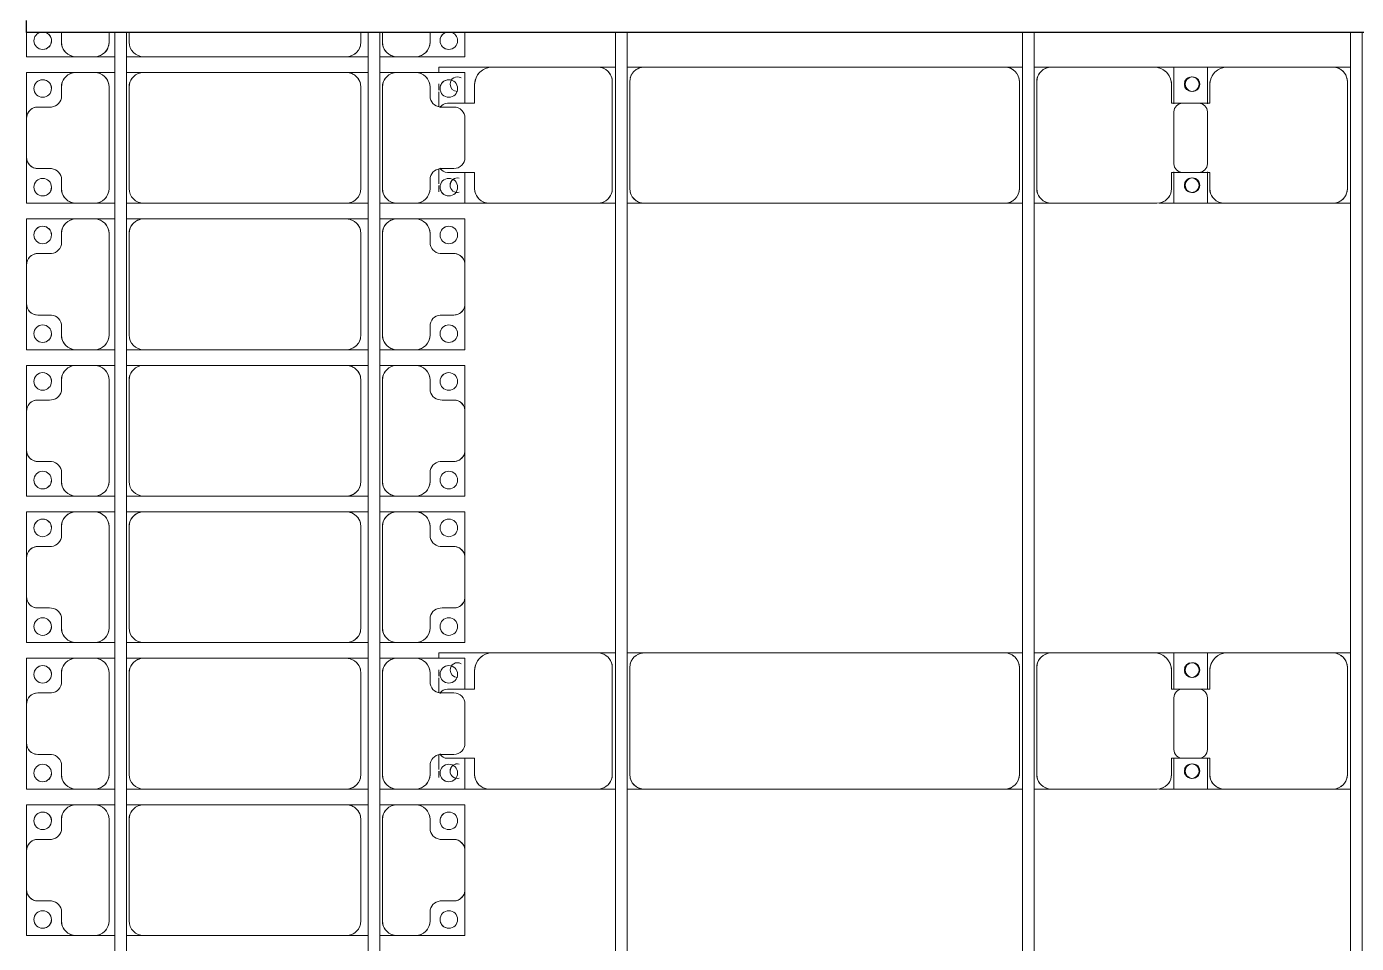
# Model space of a CAD drawing. Header units: millimetres. Extents: x -533732 to -130507, y -117886 to -23954.
# Drawn here: x -526231 to -521690, y -62895 to -59765 of the extents above; entities that cross this region are included whole.
import ezdxf

# ---------------------------------------------------------------- set-up
doc = ezdxf.new("R2010")
doc.units = ezdxf.units.MM
doc.layers.add('A-GENM', color=13, linetype='Continuous', lineweight=9)
doc.layers.add('S-BEAM', color=12, linetype='Continuous', lineweight=9)

# ---------------------------------------------------------------- blocks, each defined once
blk = doc.blocks.new('Dầm C52 - Hộp 40x60-19816-BỐ TRÍ KHUNG KẾT CẤU BÈ PIN 06')
at = {"layer": 'S-BEAM', "color": 3, "lineweight": 25}
for p, q in [((-145891.1, -20), (-145891.1, 20)), ((145891.1, -20), (-145891.1, -20))]:
    blk.add_line(p, q, dxfattribs=at)
blk = doc.blocks.new('Dai phao do pin - DẢI PHAO ĐỠ PIN-V120-BỐ TRÍ KHUNG KẾT CẤU BÈ PIN 06')
at = {"layer": 'A-GENM', "color": 7}
for p, q in [((65968.9, 223.4), (66029.7, 223.4)), ((65968.9, 223.4), (66029.7, 223.4)), ((66399.7, 223.4), (66029.7, 223.4)), ((66399.7, 223.4), (66572.2, 223.4)), ((66572.2, 223.4), (66399.7, 223.4)), ((66457.8, 223.4), (66622.8, 223.4)), ((66457.8, 116.2), (66457.8, 223.4)), ((66622.8, 223.4), (66457.8, 223.4)), ((66572.2, 223.4), (66572.2, 116.2)), ((66990.3, 223.4), (66630.3, 223.4)), ((66990.3, 223.4), (67048.9, 223.4)), ((66990.3, 223.4), (67048.9, 223.4)), ((67088.9, 223.4), (67149.7, 223.4)), ((67088.9, 223.4), (67149.7, 223.4)), ((68380.3, 223.4), (67149.7, 223.4)), ((68380.3, 223.4), (68438.9, 223.4)), ((68380.3, 223.4), (68438.9, 223.4)), ((68478.9, 223.4), (68539.7, 223.4)), ((68478.9, 223.4), (68539.7, 223.4)), ((68909.7, 223.4), (68539.7, 223.4)), ((68909.7, 223.4), (69082.2, 223.4)), ((69082.2, 223.4), (68909.7, 223.4)), ((69082.2, 184), (69082.2, 162.5)), ((69082.2, 162.5), (69082.2, 184)), ((65979.7, 173.4), (65979.7, -191.6)), ((66449.7, 118.2), (66449.7, 173.4)), ((66580.3, 173.4), (66580.3, 118.2)), ((67040.3, -191.6), (67040.3, 173.4)), ((67099.7, 173.4), (67099.7, -191.6)), ((68430.3, -191.6), (68430.3, 173.4)), ((68489.7, 173.4), (68489.7, -191.6)), ((68959.7, 118.2), (68959.7, 173.4)), ((69082.2, 156.9), (69082.2, 106.1)), ((69082.2, 106.1), (69082.2, 156.9)), ((66542.2, 118.2), (66449.7, 118.2)), ((66580.3, 118.2), (66487.8, 118.2)), ((69052.2, 118.2), (68959.7, 118.2)), ((66457.8, 88.2), (66457.8, -88.2)), ((66572.2, -88.2), (66572.2, 88.2)), ((66449.7, -181.6), (66449.7, -118.2)), ((66449.7, -118.2), (66542.2, -118.2)), ((66457.8, -241.6), (66457.8, -116.2)), ((66487.8, -118.2), (66580.3, -118.2)), ((66572.2, -116.2), (66572.2, -241.6)), ((66580.3, -118.2), (66580.3, -181.6)), ((68959.7, -181.6), (68959.7, -118.2)), ((68959.7, -118.2), (69052.2, -118.2)), ((69082.2, -106.1), (69082.2, -156.9)), ((69082.2, -156.9), (69082.2, -106.1)), ((69082.2, -162.5), (69082.2, -184)), ((69082.2, -184), (69082.2, -162.5)), ((69082.2, -222.3), (69082.2, -241.6)), ((69082.2, -241.6), (69082.2, -222.3)), ((66029.7, -241.6), (65968.9, -241.6)), ((66029.7, -241.6), (65968.9, -241.6)), ((66029.7, -241.6), (66389.7, -241.6)), ((66572.2, -241.6), (66389.7, -241.6)), ((66389.7, -241.6), (66572.2, -241.6)), ((66640.3, -241.6), (66457.8, -241.6)), ((66457.8, -241.6), (66640.3, -241.6)), ((66640.3, -241.6), (66990.3, -241.6)), ((67048.9, -241.6), (66990.3, -241.6)), ((67048.9, -241.6), (66990.3, -241.6)), ((67149.7, -241.6), (67088.9, -241.6)), ((67149.7, -241.6), (67088.9, -241.6)), ((67149.7, -241.6), (68380.3, -241.6)), ((68438.9, -241.6), (68380.3, -241.6)), ((68438.9, -241.6), (68380.3, -241.6)), ((68539.7, -241.6), (68478.9, -241.6)), ((68539.7, -241.6), (68478.9, -241.6)), ((68539.7, -241.6), (68899.7, -241.6)), ((69082.2, -241.6), (68899.7, -241.6)), ((68899.7, -241.6), (69082.2, -241.6))]:
    blk.add_line(p, q, dxfattribs=at)
for centre, radius, start, end in [((66029.7, 173.4), 50, 90, 180), ((66029.7, 173.4), 50, 107.1384, 180), ((66399.7, 173.4), 50, 0, 90), ((66399.7, 173.4), 50, 0, 75), ((66508.6, 161.8), 25, 0, 180), ((66508.6, 161.8), 25, 0, 165), ((66511.4, 161.8), 25, 360, 180), ((66511.4, 161.8), 25, 90, 180), ((66511.4, 161.8), 25, 15, 75), ((66630.3, 173.4), 50, 90, 180), ((66630.3, 173.4), 50, 105, 180), ((66990.3, 173.4), 50, 0, 90), ((66990.3, 173.4), 50, 0, 75), ((67149.7, 173.4), 50, 90, 180), ((67149.7, 173.4), 50, 150, 180), ((67149.7, 173.4), 50, 90, 120), ((68380.3, 173.4), 50, 0, 90), ((68380.3, 173.4), 50, 15, 90), ((68539.7, 173.4), 50, 90, 180), ((68539.7, 173.4), 50, 105, 180), ((68909.7, 173.4), 50, 0, 90), ((68909.7, 173.4), 50, 0, 75), ((69018.6, 161.8), 25, 360, 105), ((69018.6, 161.8), 25, 0, 105), ((66508.6, 161.8), 25, 180, 360), ((66508.6, 161.8), 25, 195, 255), ((66511.4, 161.8), 25, 180, 360), ((66511.4, 161.8), 25, 180, 255), ((66508.6, 161.8), 25, 285, 360), ((66511.4, 161.8), 25, 285, 345), ((69018.6, 161.8), 25, 255, 360), ((69018.6, 161.8), 25, 270, 360), ((66487.8, 88.2), 30, 90, 180), ((66542.2, 88.2), 30, 0, 90), ((69052.2, 88.2), 30, 30, 90), ((69052.2, 88.2), 30, 30, 60), ((66487.8, -88.2), 30, 180, 270), ((66542.2, -88.2), 30, 270, 0), ((69052.2, -88.2), 30, 270, 330), ((69052.2, -88.2), 30, 300, 330), ((69052.2, -88.2), 30, 300, 315), ((69052.2, -88.2), 30, 300, 315), ((66389.7, -181.6), 60, 270, 360), ((66389.7, -181.6), 60, 300, 0), ((66508.6, -183.2), 25, 0, 180), ((66511.4, -183.2), 25, 0, 180), ((66511.4, -183.2), 25, 60, 180), ((66508.6, -183.2), 25, 0, 150), ((66511.4, -183.2), 25, 15, 30), ((66640.3, -181.6), 60, 180, 270), ((66640.3, -181.6), 60, 180, 240), ((68899.7, -181.6), 60, 270, 360), ((68899.7, -181.6), 60, 300, 0), ((69018.6, -183.2), 25, 0, 90), ((69018.6, -183.2), 25, 0, 90), ((66029.7, -191.6), 50, 180, 270), ((66029.7, -191.6), 50, 180, 252.8641), ((66508.6, -183.2), 25, 180, 0), ((66508.6, -183.2), 25, 195, 0), ((66511.4, -183.2), 25, 180, 0), ((66511.4, -183.2), 25, 180, 270), ((66511.4, -183.2), 25, 285, 345), ((66990.3, -191.6), 50, 270, 360), ((66990.3, -191.6), 50, 285, 360), ((67149.7, -191.6), 50, 180, 270), ((67149.7, -191.6), 50, 180, 210), ((67149.7, -191.6), 50, 225, 255), ((68380.3, -191.6), 50, 270, 360), ((68380.3, -191.6), 50, 330, 345), ((68539.7, -191.6), 50, 180, 270), ((68539.7, -191.6), 50, 180, 255), ((69018.6, -183.2), 25, 240, 360), ((69018.6, -183.2), 25, 240, 360), ((68380.3, -191.6), 50, 270, 300)]:
    blk.add_arc(centre, radius, start, end, dxfattribs=at)
blk = doc.blocks.new('Dai phao do pin - DẢI PHAO ĐỠ PIN-V121-BỐ TRÍ KHUNG KẾT CẤU BÈ PIN 06')
at = {"layer": 'A-GENM', "color": 7}
for p, q in [((65968.9, 223.4), (66029.7, 223.4)), ((65968.9, 223.4), (66029.7, 223.4)), ((66399.7, 223.4), (66029.7, 223.4)), ((66399.7, 223.4), (66572.2, 223.4)), ((66572.2, 223.4), (66399.7, 223.4)), ((66457.8, 223.4), (66622.8, 223.4)), ((66457.8, 116.2), (66457.8, 223.4)), ((66622.8, 223.4), (66457.8, 223.4)), ((66572.2, 223.4), (66572.2, 116.2)), ((66990.3, 223.4), (66630.3, 223.4)), ((66990.3, 223.4), (67048.9, 223.4)), ((66990.3, 223.4), (67048.9, 223.4)), ((67088.9, 223.4), (67149.7, 223.4)), ((67088.9, 223.4), (67149.7, 223.4)), ((68380.3, 223.4), (67149.7, 223.4)), ((68380.3, 223.4), (68438.9, 223.4)), ((68380.3, 223.4), (68438.9, 223.4)), ((68478.9, 223.4), (68539.7, 223.4)), ((68478.9, 223.4), (68539.7, 223.4)), ((68909.7, 223.4), (68539.7, 223.4)), ((68909.7, 223.4), (69082.2, 223.4)), ((69082.2, 223.4), (68909.7, 223.4)), ((69082.2, 184), (69082.2, 162.5)), ((69082.2, 162.5), (69082.2, 184)), ((65979.7, 173.4), (65979.7, -191.6)), ((66449.7, 118.2), (66449.7, 173.4)), ((66580.3, 173.4), (66580.3, 118.2)), ((67040.3, -191.6), (67040.3, 173.4)), ((67099.7, 173.4), (67099.7, -191.6)), ((68430.3, -191.6), (68430.3, 173.4)), ((68489.7, 173.4), (68489.7, -191.6)), ((68959.7, 118.2), (68959.7, 173.4)), ((69082.2, 156.9), (69082.2, 106.1)), ((69082.2, 106.1), (69082.2, 156.9)), ((66542.2, 118.2), (66449.7, 118.2)), ((66580.3, 118.2), (66487.8, 118.2)), ((69052.2, 118.2), (68959.7, 118.2)), ((66457.8, 88.2), (66457.8, -88.2)), ((66572.2, -88.2), (66572.2, 88.2)), ((66449.7, -181.6), (66449.7, -118.2)), ((66449.7, -118.2), (66542.2, -118.2)), ((66457.8, -241.6), (66457.8, -116.2)), ((66487.8, -118.2), (66580.3, -118.2)), ((66572.2, -116.2), (66572.2, -241.6)), ((66580.3, -118.2), (66580.3, -181.6)), ((68959.7, -181.6), (68959.7, -118.2)), ((68959.7, -118.2), (69052.2, -118.2)), ((69082.2, -106.1), (69082.2, -156.9)), ((69082.2, -156.9), (69082.2, -106.1)), ((69082.2, -162.5), (69082.2, -184)), ((69082.2, -184), (69082.2, -162.5)), ((69082.2, -222.3), (69082.2, -241.6)), ((69082.2, -241.6), (69082.2, -222.3)), ((66029.7, -241.6), (65968.9, -241.6)), ((66029.7, -241.6), (65968.9, -241.6)), ((66029.7, -241.6), (66389.7, -241.6)), ((66572.2, -241.6), (66389.7, -241.6)), ((66389.7, -241.6), (66572.2, -241.6)), ((66640.3, -241.6), (66457.8, -241.6)), ((66457.8, -241.6), (66640.3, -241.6)), ((66640.3, -241.6), (66990.3, -241.6)), ((67048.9, -241.6), (66990.3, -241.6)), ((67048.9, -241.6), (66990.3, -241.6)), ((67149.7, -241.6), (67088.9, -241.6)), ((67149.7, -241.6), (67088.9, -241.6)), ((67149.7, -241.6), (68380.3, -241.6)), ((68438.9, -241.6), (68380.3, -241.6)), ((68438.9, -241.6), (68380.3, -241.6)), ((68539.7, -241.6), (68478.9, -241.6)), ((68539.7, -241.6), (68478.9, -241.6)), ((68539.7, -241.6), (68899.7, -241.6)), ((69082.2, -241.6), (68899.7, -241.6)), ((68899.7, -241.6), (69082.2, -241.6))]:
    blk.add_line(p, q, dxfattribs=at)
for centre, radius, start, end in [((66029.7, 173.4), 50, 90, 180), ((66029.7, 173.4), 50, 107.1488, 180), ((66399.7, 173.4), 50, 0, 90), ((66399.7, 173.4), 50, 0, 75), ((66508.6, 161.8), 25, 0, 180), ((66508.6, 161.8), 25, 0, 165), ((66511.4, 161.8), 25, 360, 180), ((66511.4, 161.8), 25, 90, 180), ((66511.4, 161.8), 25, 15, 75), ((66630.3, 173.4), 50, 90, 180), ((66630.3, 173.4), 50, 105, 180), ((66990.3, 173.4), 50, 0, 90), ((66990.3, 173.4), 50, 0, 75), ((67149.7, 173.4), 50, 90, 180), ((67149.7, 173.4), 50, 150, 180), ((67149.7, 173.4), 50, 90, 120), ((68380.3, 173.4), 50, 0, 90), ((68380.3, 173.4), 50, 15, 90), ((68539.7, 173.4), 50, 90, 180), ((68539.7, 173.4), 50, 105, 180), ((68909.7, 173.4), 50, 0, 90), ((68909.7, 173.4), 50, 0, 75), ((69018.6, 161.8), 25, 360, 105), ((69018.6, 161.8), 25, 0, 105), ((66508.6, 161.8), 25, 180, 360), ((66508.6, 161.8), 25, 195, 255), ((66511.4, 161.8), 25, 180, 360), ((66511.4, 161.8), 25, 180, 255), ((66508.6, 161.8), 25, 285, 360), ((66511.4, 161.8), 25, 285, 345), ((69018.6, 161.8), 25, 255, 360), ((69018.6, 161.8), 25, 270, 360), ((66487.8, 88.2), 30, 90, 180), ((66542.2, 88.2), 30, 0, 90), ((69052.2, 88.2), 30, 30, 90), ((69052.2, 88.2), 30, 30, 60), ((66487.8, -88.2), 30, 180, 270), ((66542.2, -88.2), 30, 270, 0), ((69052.2, -88.2), 30, 270, 330), ((69052.2, -88.2), 30, 300, 330), ((69052.2, -88.2), 30, 300, 315), ((69052.2, -88.2), 30, 300, 315), ((66389.7, -181.6), 60, 270, 360), ((66389.7, -181.6), 60, 300, 0), ((66508.6, -183.2), 25, 0, 180), ((66511.4, -183.2), 25, 0, 180), ((66511.4, -183.2), 25, 60, 180), ((66508.6, -183.2), 25, 0, 150), ((66511.4, -183.2), 25, 15, 30), ((66640.3, -181.6), 60, 180, 270), ((66640.3, -181.6), 60, 180, 240), ((68899.7, -181.6), 60, 270, 360), ((68899.7, -181.6), 60, 300, 0), ((69018.6, -183.2), 25, 0, 90), ((69018.6, -183.2), 25, 0, 90), ((66029.7, -191.6), 50, 180, 270), ((66029.7, -191.6), 50, 180, 252.8536), ((66508.6, -183.2), 25, 180, 0), ((66508.6, -183.2), 25, 195, 0), ((66511.4, -183.2), 25, 180, 0), ((66511.4, -183.2), 25, 180, 270), ((66511.4, -183.2), 25, 285, 345), ((66990.3, -191.6), 50, 270, 360), ((66990.3, -191.6), 50, 285, 360), ((67149.7, -191.6), 50, 180, 270), ((67149.7, -191.6), 50, 180, 210), ((67149.7, -191.6), 50, 225, 255), ((68380.3, -191.6), 50, 270, 360), ((68380.3, -191.6), 50, 330, 345), ((68539.7, -191.6), 50, 180, 270), ((68539.7, -191.6), 50, 180, 255), ((69018.6, -183.2), 25, 240, 360), ((69018.6, -183.2), 25, 240, 360), ((68380.3, -191.6), 50, 270, 300)]:
    blk.add_arc(centre, radius, start, end, dxfattribs=at)
blk = doc.blocks.new('Dầm C52 - Dầm C52-19796-BỐ TRÍ KHUNG KẾT CẤU BÈ PIN 06')
at = {"layer": 'S-BEAM', "color": 1}
for p, q in [((5386.7, 20), (11346.7, 20)), ((11346.7, -20), (5386.7, -20))]:
    blk.add_line(p, q, dxfattribs=at)
blk = doc.blocks.new('Dai phaodi lai - DẢI PHAO ĐI LẠI-19048-BỐ TRÍ KHUNG KẾT CẤU BÈ PIN 06')
at = {"layer": 'A-GENM', "color": 7}
for p, q in [((27640, 748.4), (27723.2, 748.4)), ((27723.2, 748.4), (27640, 748.4)), ((27723.2, 748.4), (27723.2, 579.3)), ((27723.2, 579.3), (27723.2, 748.4)), ((27776.8, 748.4), (27881.8, 748.4)), ((27776.8, 579.3), (27776.8, 748.4)), ((27776.8, 748.4), (27776.8, 579.3)), ((27881.8, 748.4), (27776.8, 748.4)), ((28066.9, 748.4), (27933.1, 748.4)), ((28118.2, 748.4), (28223.2, 748.4)), ((28223.2, 748.4), (28118.2, 748.4)), ((28223.2, 748.4), (28223.2, 579.3)), ((28223.2, 579.3), (28223.2, 748.4)), ((28276.8, 748.4), (28433.1, 748.4)), ((28276.8, 579.3), (28276.8, 748.4)), ((28276.8, 748.4), (28276.8, 579.3)), ((28433.1, 748.4), (28276.8, 748.4)), ((28566.9, 748.4), (28433.1, 748.4)), ((28566.9, 748.4), (28723.2, 748.4)), ((28723.2, 748.4), (28566.9, 748.4)), ((28723.2, 748.4), (28723.2, 579.3)), ((28723.2, 579.3), (28723.2, 748.4)), ((28776.8, 748.4), (28933.1, 748.4)), ((28776.8, 579.3), (28776.8, 748.4)), ((28776.8, 748.4), (28776.8, 579.3)), ((28933.1, 748.4), (28776.8, 748.4)), ((29066.9, 748.4), (28933.1, 748.4)), ((29066.9, 748.4), (29223.2, 748.4)), ((29223.2, 748.4), (29066.9, 748.4)), ((29223.2, 748.4), (29223.2, 579.3)), ((29223.2, 579.3), (29223.2, 748.4)), ((29276.8, 748.4), (29433.1, 748.4)), ((29276.8, 579.3), (29276.8, 748.4)), ((29276.8, 748.4), (29276.8, 579.3)), ((29433.1, 748.4), (29276.8, 748.4)), ((29566.9, 748.4), (29433.1, 748.4)), ((29566.9, 748.4), (29723.2, 748.4)), ((29723.2, 748.4), (29566.9, 748.4)), ((29723.2, 748.4), (29723.2, 579.3)), ((29723.2, 579.3), (29723.2, 748.4)), ((29776.8, 748.4), (29881.8, 748.4)), ((29776.8, 579.3), (29776.8, 748.4)), ((29776.8, 748.4), (29776.8, 579.3)), ((29881.8, 748.4), (29776.8, 748.4)), ((30066.9, 748.4), (29933.1, 748.4)), ((30118.2, 748.4), (30223.2, 748.4)), ((30223.2, 748.4), (30118.2, 748.4)), ((30223.2, 748.4), (30223.2, 579.3)), ((30223.2, 579.3), (30223.2, 748.4)), ((30276.8, 748.4), (30433.1, 748.4)), ((30276.8, 579.3), (30276.8, 748.4)), ((30276.8, 748.4), (30276.8, 579.3)), ((30433.1, 748.4), (30276.8, 748.4)), ((30566.9, 748.4), (30433.1, 748.4)), ((30566.9, 748.4), (30723.2, 748.4)), ((30723.2, 748.4), (30566.9, 748.4)), ((30723.2, 748.4), (30723.2, 579.3)), ((30723.2, 579.3), (30723.2, 748.4)), ((27895.1, 710.4), (27895.1, 670.7)), ((28104.9, 670.7), (28104.9, 710.4)), ((28395.1, 710.4), (28395.1, 670.7)), ((28604.9, 670.7), (28604.9, 710.4)), ((28895.1, 710.4), (28895.1, 670.7)), ((29104.9, 670.7), (29104.9, 710.4)), ((29395.1, 710.4), (29395.1, 670.7)), ((29604.9, 670.7), (29604.9, 710.4)), ((29895.1, 710.4), (29895.1, 670.7)), ((30104.9, 670.7), (30104.9, 710.4)), ((30395.1, 710.4), (30395.1, 670.7)), ((30604.9, 670.7), (30604.9, 710.4)), ((27673.2, 629.3), (27640, 629.3)), ((27864.3, 629.3), (27826.8, 629.3)), ((28173.2, 629.3), (28135.7, 629.3)), ((28364.3, 629.3), (28326.8, 629.3)), ((28673.2, 629.3), (28635.7, 629.3)), ((28864.3, 629.3), (28826.8, 629.3)), ((29173.2, 629.3), (29135.7, 629.3)), ((29364.3, 629.3), (29326.8, 629.3)), ((29673.2, 629.3), (29635.7, 629.3)), ((29864.3, 629.3), (29826.8, 629.3)), ((30173.2, 629.3), (30135.7, 629.3)), ((30364.3, 629.3), (30326.8, 629.3)), ((30673.2, 629.3), (30635.7, 629.3)), ((27723.2, 516.7), (27723.2, 579.3)), ((27776.8, 579.3), (27776.8, 516.7)), ((28223.2, 516.7), (28223.2, 579.3)), ((28276.8, 579.3), (28276.8, 516.7)), ((28723.2, 516.7), (28723.2, 579.3)), ((28776.8, 579.3), (28776.8, 516.7)), ((29223.2, 516.7), (29223.2, 579.3)), ((29276.8, 579.3), (29276.8, 516.7)), ((29723.2, 516.7), (29723.2, 579.3)), ((29776.8, 579.3), (29776.8, 516.7)), ((30223.2, 516.7), (30223.2, 579.3)), ((30276.8, 579.3), (30276.8, 516.7)), ((30723.2, 516.7), (30723.2, 579.3)), ((27723.2, 516.7), (27723.2, 458.1)), ((27723.2, 516.7), (27723.2, 458.1)), ((27776.8, 458.1), (27776.8, 516.7)), ((27776.8, 458.1), (27776.8, 516.7)), ((28223.2, 516.7), (28223.2, 458.1)), ((28223.2, 516.7), (28223.2, 458.1)), ((28276.8, 458.1), (28276.8, 516.7)), ((28276.8, 458.1), (28276.8, 516.7)), ((28723.2, 516.7), (28723.2, 458.1)), ((28723.2, 516.7), (28723.2, 458.1)), ((28776.8, 458.1), (28776.8, 516.7)), ((28776.8, 458.1), (28776.8, 516.7)), ((29223.2, 516.7), (29223.2, 458.1)), ((29223.2, 516.7), (29223.2, 458.1)), ((29276.8, 458.1), (29276.8, 516.7)), ((29276.8, 458.1), (29276.8, 516.7)), ((29723.2, 516.7), (29723.2, 458.1)), ((29723.2, 516.7), (29723.2, 458.1)), ((29776.8, 458.1), (29776.8, 516.7)), ((29776.8, 458.1), (29776.8, 516.7)), ((30223.2, 516.7), (30223.2, 458.1)), ((30223.2, 516.7), (30223.2, 458.1)), ((30276.8, 458.1), (30276.8, 516.7)), ((30276.8, 458.1), (30276.8, 516.7)), ((30723.2, 516.7), (30723.2, 458.1)), ((30723.2, 516.7), (30723.2, 458.1)), ((27640, 466.7), (27673.2, 466.7)), ((27826.8, 466.7), (28173.2, 466.7)), ((28326.8, 466.7), (28673.2, 466.7)), ((28826.8, 466.7), (29173.2, 466.7)), ((29326.8, 466.7), (29673.2, 466.7)), ((29826.8, 466.7), (30173.2, 466.7)), ((30326.8, 466.7), (30673.2, 466.7)), ((27723.2, 418.1), (27723.2, 343.3)), ((27723.2, 418.1), (27723.2, 343.3)), ((27776.8, 343.3), (27776.8, 418.1)), ((27776.8, 343.3), (27776.8, 418.1)), ((28223.2, 418.1), (28223.2, 343.3)), ((28223.2, 418.1), (28223.2, 343.3)), ((28276.8, 343.3), (28276.8, 418.1)), ((28276.8, 343.3), (28276.8, 418.1)), ((28723.2, 418.1), (28723.2, 343.3)), ((28723.2, 418.1), (28723.2, 343.3)), ((28776.8, 343.3), (28776.8, 418.1)), ((28776.8, 343.3), (28776.8, 418.1)), ((29223.2, 418.1), (29223.2, 343.3)), ((29223.2, 418.1), (29223.2, 343.3)), ((29276.8, 343.3), (29276.8, 418.1)), ((29276.8, 343.3), (29276.8, 418.1)), ((29723.2, 418.1), (29723.2, 343.3)), ((29723.2, 418.1), (29723.2, 343.3)), ((29776.8, 343.3), (29776.8, 418.1)), ((29776.8, 343.3), (29776.8, 418.1)), ((30223.2, 418.1), (30223.2, 343.3)), ((30223.2, 418.1), (30223.2, 343.3)), ((30276.8, 343.3), (30276.8, 418.1)), ((30276.8, 343.3), (30276.8, 418.1)), ((30723.2, 418.1), (30723.2, 343.3)), ((30723.2, 418.1), (30723.2, 343.3)), ((27673.2, 393.3), (27640, 393.3)), ((28173.2, 393.3), (27826.8, 393.3)), ((28673.2, 393.3), (28326.8, 393.3)), ((29173.2, 393.3), (28826.8, 393.3)), ((29673.2, 393.3), (29326.8, 393.3)), ((30173.2, 393.3), (29826.8, 393.3)), ((30673.2, 393.3), (30326.8, 393.3)), ((27723.2, -348.3), (27723.2, 343.3)), ((27776.8, 343.3), (27776.8, -348.3)), ((28223.2, -348.3), (28223.2, 343.3)), ((28276.8, 343.3), (28276.8, -348.3)), ((28723.2, -348.3), (28723.2, 343.3)), ((28776.8, 343.3), (28776.8, -348.3)), ((29223.2, -348.3), (29223.2, 343.3)), ((29276.8, 343.3), (29276.8, -348.3)), ((29723.2, -348.3), (29723.2, 343.3)), ((29776.8, 343.3), (29776.8, -348.3)), ((30223.2, -348.3), (30223.2, 343.3)), ((30276.8, 343.3), (30276.8, -348.3)), ((30723.2, -348.3), (30723.2, 343.3)), ((27723.2, -348.3), (27723.2, -406.9)), ((27723.2, -348.3), (27723.2, -406.9)), ((27776.8, -406.9), (27776.8, -348.3)), ((27776.8, -406.9), (27776.8, -348.3)), ((28223.2, -348.3), (28223.2, -406.9)), ((28223.2, -348.3), (28223.2, -406.9)), ((28276.8, -406.9), (28276.8, -348.3)), ((28276.8, -406.9), (28276.8, -348.3)), ((28723.2, -348.3), (28723.2, -406.9)), ((28723.2, -348.3), (28723.2, -406.9)), ((28776.8, -406.9), (28776.8, -348.3)), ((28776.8, -406.9), (28776.8, -348.3)), ((29223.2, -348.3), (29223.2, -406.9)), ((29223.2, -348.3), (29223.2, -406.9)), ((29276.8, -406.9), (29276.8, -348.3)), ((29276.8, -406.9), (29276.8, -348.3)), ((29723.2, -348.3), (29723.2, -406.9)), ((29723.2, -348.3), (29723.2, -406.9)), ((29776.8, -406.9), (29776.8, -348.3)), ((29776.8, -406.9), (29776.8, -348.3)), ((30223.2, -348.3), (30223.2, -406.9)), ((30223.2, -348.3), (30223.2, -406.9)), ((30276.8, -406.9), (30276.8, -348.3)), ((30276.8, -406.9), (30276.8, -348.3)), ((30723.2, -348.3), (30723.2, -406.9)), ((30723.2, -348.3), (30723.2, -406.9)), ((27640, -398.3), (27673.2, -398.3)), ((27826.8, -398.3), (28173.2, -398.3)), ((28326.8, -398.3), (28673.2, -398.3)), ((28826.8, -398.3), (29173.2, -398.3)), ((29326.8, -398.3), (29673.2, -398.3)), ((29826.8, -398.3), (30173.2, -398.3)), ((30326.8, -398.3), (30673.2, -398.3)), ((27723.2, -446.9), (27723.2, -516.7)), ((27723.2, -446.9), (27723.2, -516.7)), ((27776.8, -516.7), (27776.8, -446.9)), ((27776.8, -516.7), (27776.8, -446.9)), ((28223.2, -446.9), (28223.2, -516.7)), ((28223.2, -446.9), (28223.2, -516.7)), ((28276.8, -516.7), (28276.8, -446.9)), ((28276.8, -516.7), (28276.8, -446.9)), ((28723.2, -446.9), (28723.2, -516.7)), ((28723.2, -446.9), (28723.2, -516.7)), ((28776.8, -516.7), (28776.8, -446.9)), ((28776.8, -516.7), (28776.8, -446.9)), ((29223.2, -446.9), (29223.2, -516.7)), ((29223.2, -446.9), (29223.2, -516.7)), ((29276.8, -516.7), (29276.8, -446.9)), ((29276.8, -516.7), (29276.8, -446.9)), ((29723.2, -446.9), (29723.2, -516.7)), ((29723.2, -446.9), (29723.2, -516.7)), ((29776.8, -516.7), (29776.8, -446.9)), ((29776.8, -516.7), (29776.8, -446.9)), ((30223.2, -446.9), (30223.2, -516.7)), ((30223.2, -446.9), (30223.2, -516.7)), ((30276.8, -516.7), (30276.8, -446.9)), ((30276.8, -516.7), (30276.8, -446.9)), ((30723.2, -446.9), (30723.2, -516.7)), ((30723.2, -446.9), (30723.2, -516.7)), ((27673.2, -466.7), (27640, -466.7)), ((28173.2, -466.7), (27826.8, -466.7)), ((28673.2, -466.7), (28326.8, -466.7)), ((29173.2, -466.7), (28826.8, -466.7)), ((29673.2, -466.7), (29326.8, -466.7)), ((30173.2, -466.7), (29826.8, -466.7)), ((30673.2, -466.7), (30326.8, -466.7)), ((27723.2, -579.3), (27723.2, -516.7)), ((27776.8, -516.7), (27776.8, -579.3)), ((28223.2, -579.3), (28223.2, -516.7)), ((28276.8, -516.7), (28276.8, -579.3)), ((28723.2, -579.3), (28723.2, -516.7)), ((28776.8, -516.7), (28776.8, -579.3)), ((29223.2, -579.3), (29223.2, -516.7)), ((29276.8, -516.7), (29276.8, -579.3)), ((29723.2, -579.3), (29723.2, -516.7)), ((29776.8, -516.7), (29776.8, -579.3)), ((30223.2, -579.3), (30223.2, -516.7)), ((30276.8, -516.7), (30276.8, -579.3)), ((30723.2, -579.3), (30723.2, -516.7)), ((27723.2, -579.3), (27723.2, -748.4)), ((27723.2, -748.4), (27723.2, -579.3)), ((27776.8, -748.4), (27776.8, -579.3)), ((27776.8, -579.3), (27776.8, -748.4)), ((28223.2, -579.3), (28223.2, -748.4)), ((28223.2, -748.4), (28223.2, -579.3)), ((28276.8, -748.4), (28276.8, -579.3)), ((28276.8, -579.3), (28276.8, -748.4)), ((28723.2, -579.3), (28723.2, -748.4)), ((28723.2, -748.4), (28723.2, -579.3)), ((28776.8, -748.4), (28776.8, -579.3)), ((28776.8, -579.3), (28776.8, -748.4)), ((29223.2, -579.3), (29223.2, -748.4)), ((29223.2, -748.4), (29223.2, -579.3)), ((29276.8, -748.4), (29276.8, -579.3)), ((29276.8, -579.3), (29276.8, -748.4)), ((29723.2, -579.3), (29723.2, -748.4)), ((29723.2, -748.4), (29723.2, -579.3)), ((29776.8, -748.4), (29776.8, -579.3)), ((29776.8, -579.3), (29776.8, -748.4)), ((30223.2, -579.3), (30223.2, -748.4)), ((30223.2, -748.4), (30223.2, -579.3)), ((30276.8, -748.4), (30276.8, -579.3)), ((30276.8, -579.3), (30276.8, -748.4)), ((30723.2, -579.3), (30723.2, -748.4)), ((30723.2, -748.4), (30723.2, -579.3)), ((27640, -629.3), (27673.2, -629.3)), ((27826.8, -629.3), (27864.3, -629.3)), ((28135.7, -629.3), (28173.2, -629.3)), ((28326.8, -629.3), (28364.3, -629.3)), ((28635.7, -629.3), (28673.2, -629.3)), ((28826.8, -629.3), (28864.3, -629.3)), ((29135.7, -629.3), (29173.2, -629.3)), ((29326.8, -629.3), (29364.3, -629.3)), ((29635.7, -629.3), (29673.2, -629.3)), ((29826.8, -629.3), (29864.3, -629.3)), ((30135.7, -629.3), (30173.2, -629.3)), ((30326.8, -629.3), (30364.3, -629.3)), ((30635.7, -629.3), (30673.2, -629.3)), ((27895.1, -670.7), (27895.1, -710.4)), ((28104.9, -710.4), (28104.9, -670.7)), ((28395.1, -670.7), (28395.1, -710.4)), ((28604.9, -710.4), (28604.9, -670.7)), ((28895.1, -670.7), (28895.1, -710.4)), ((29104.9, -710.4), (29104.9, -670.7)), ((29395.1, -670.7), (29395.1, -710.4)), ((29604.9, -710.4), (29604.9, -670.7)), ((29895.1, -670.7), (29895.1, -710.4)), ((30104.9, -710.4), (30104.9, -670.7)), ((30395.1, -670.7), (30395.1, -710.4)), ((30604.9, -710.4), (30604.9, -670.7)), ((27723.2, -748.4), (27640, -748.4)), ((27640, -748.4), (27723.2, -748.4)), ((27933.1, -748.4), (27776.8, -748.4)), ((27776.8, -748.4), (27933.1, -748.4)), ((27933.1, -748.4), (28066.9, -748.4)), ((28223.2, -748.4), (28066.9, -748.4)), ((28066.9, -748.4), (28223.2, -748.4)), ((28433.1, -748.4), (28276.8, -748.4)), ((28276.8, -748.4), (28433.1, -748.4)), ((28433.1, -748.4), (28566.9, -748.4)), ((28723.2, -748.4), (28566.9, -748.4)), ((28566.9, -748.4), (28723.2, -748.4)), ((28933.1, -748.4), (28776.8, -748.4)), ((28776.8, -748.4), (28933.1, -748.4)), ((28933.1, -748.4), (29066.9, -748.4)), ((29223.2, -748.4), (29066.9, -748.4)), ((29066.9, -748.4), (29223.2, -748.4)), ((29433.1, -748.4), (29276.8, -748.4)), ((29276.8, -748.4), (29433.1, -748.4)), ((29433.1, -748.4), (29566.9, -748.4)), ((29723.2, -748.4), (29566.9, -748.4)), ((29566.9, -748.4), (29723.2, -748.4)), ((29933.1, -748.4), (29776.8, -748.4)), ((29776.8, -748.4), (29933.1, -748.4)), ((29933.1, -748.4), (30066.9, -748.4)), ((30223.2, -748.4), (30066.9, -748.4)), ((30066.9, -748.4), (30223.2, -748.4)), ((30433.1, -748.4), (30276.8, -748.4)), ((30276.8, -748.4), (30433.1, -748.4)), ((30433.1, -748.4), (30566.9, -748.4)), ((30723.2, -748.4), (30566.9, -748.4)), ((30566.9, -748.4), (30723.2, -748.4))]:
    blk.add_line(p, q, dxfattribs=at)
for centre, radius, start, end in [((27933.1, 710.4), 38, 90, 180), ((28066.9, 710.4), 38, 0, 90), ((28433.1, 710.4), 38, 90, 180), ((28433.1, 710.4), 38, 90, 180), ((28433.1, 710.4), 38, 120, 180), ((28433.1, 710.4), 38, 120, 180), ((28433.1, 710.4), 38, 90, 105), ((28433.1, 710.4), 38, 90, 105), ((28566.9, 710.4), 38, 0, 90), ((28566.9, 710.4), 38, 75, 90), ((28566.9, 710.4), 38, 0, 90), ((28566.9, 710.4), 38, 75, 90), ((28566.9, 710.4), 38, 0, 60), ((28566.9, 710.4), 38, 0, 60), ((28933.1, 710.4), 38, 90, 180), ((28933.1, 710.4), 38, 90, 180), ((28933.1, 710.4), 38, 120, 180), ((28933.1, 710.4), 38, 120, 180), ((28933.1, 710.4), 38, 90, 105), ((28933.1, 710.4), 38, 90, 105), ((29066.9, 710.4), 38, 0, 90), ((29066.9, 710.4), 38, 75, 90), ((29066.9, 710.4), 38, 0, 90), ((29066.9, 710.4), 38, 75, 90), ((29066.9, 710.4), 38, 0, 60), ((29066.9, 710.4), 38, 0, 60), ((29433.1, 710.4), 38, 90, 180), ((29433.1, 710.4), 38, 90, 180), ((29433.1, 710.4), 38, 120, 180), ((29433.1, 710.4), 38, 120, 180), ((29433.1, 710.4), 38, 90, 105), ((29433.1, 710.4), 38, 90, 105), ((29566.9, 710.4), 38, 360, 90), ((29566.9, 710.4), 38, 75, 90), ((29566.9, 710.4), 38, 360, 90), ((29566.9, 710.4), 38, 75, 90), ((29566.9, 710.4), 38, 360, 60), ((29566.9, 710.4), 38, 360, 60), ((29933.1, 710.4), 38, 90, 180), ((30066.9, 710.4), 38, 0, 90), ((30433.1, 710.4), 38, 90, 180), ((30433.1, 710.4), 38, 90, 180), ((30433.1, 710.4), 38, 120, 180), ((30433.1, 710.4), 38, 120, 180), ((30433.1, 710.4), 38, 90, 105), ((30433.1, 710.4), 38, 90, 105), ((30566.9, 710.4), 38, 360, 90), ((30566.9, 710.4), 38, 75, 90), ((30566.9, 710.4), 38, 360, 90), ((30566.9, 710.4), 38, 75, 90), ((30566.9, 710.4), 38, 0, 60), ((30566.9, 710.4), 38, 0, 60), ((27668.4, 693.3), 30, 90, 165), ((27668.4, 693.3), 30, 90, 165), ((27668.4, 693.3), 30, 195, 270), ((27668.4, 693.3), 30, 195, 255), ((27668.4, 693.3), 30, 270, 90), ((27668.4, 693.3), 30, 0, 90), ((27668.4, 693.3), 30, 270, 345), ((27831.6, 693.3), 30, 90, 270), ((27831.6, 693.3), 30, 90, 180), ((27831.6, 693.3), 30, 195, 270), ((27831.6, 693.3), 30, 270, 90), ((27831.6, 693.3), 30, 270, 90), ((28168.4, 693.3), 30, 90, 270), ((28168.4, 693.3), 30, 90, 270), ((28168.4, 693.3), 30, 270, 90), ((28168.4, 693.3), 30, 0, 90), ((28168.4, 693.3), 30, 270, 345), ((28331.6, 693.3), 30, 90, 270), ((28331.6, 693.3), 30, 90, 180), ((28331.6, 693.3), 30, 195, 270), ((28331.6, 693.3), 30, 270, 90), ((28331.6, 693.3), 30, 270, 90), ((28668.4, 693.3), 30, 90, 270), ((28668.4, 693.3), 30, 90, 270), ((28668.4, 693.3), 30, 270, 90), ((28668.4, 693.3), 30, 0, 90), ((28668.4, 693.3), 30, 270, 345), ((28831.6, 693.3), 30, 90, 270), ((28831.6, 693.3), 30, 90, 180), ((28831.6, 693.3), 30, 195, 270), ((28831.6, 693.3), 30, 270, 90), ((28831.6, 693.3), 30, 270, 90), ((29168.4, 693.3), 30, 90, 270), ((29168.4, 693.3), 30, 90, 270), ((29168.4, 693.3), 30, 270, 90), ((29168.4, 693.3), 30, 0, 90), ((29168.4, 693.3), 30, 270, 345), ((29331.6, 693.3), 30, 90, 270), ((29331.6, 693.3), 30, 90, 180), ((29331.6, 693.3), 30, 195, 270), ((29331.6, 693.3), 30, 270, 90), ((29331.6, 693.3), 30, 270, 90), ((29668.4, 693.3), 30, 90, 270), ((29668.4, 693.3), 30, 90, 270), ((29668.4, 693.3), 30, 270, 90), ((29668.4, 693.3), 30, 0, 90), ((29668.4, 693.3), 30, 270, 345), ((29831.6, 693.3), 30, 90, 270), ((29831.6, 693.3), 30, 90, 180), ((29831.6, 693.3), 30, 195, 270), ((29831.6, 693.3), 30, 270, 90), ((29831.6, 693.3), 30, 270, 90), ((30168.4, 693.3), 30, 90, 270), ((30168.4, 693.3), 30, 90, 270), ((30168.4, 693.3), 30, 270, 90), ((30168.4, 693.3), 30, 0, 90), ((30168.4, 693.3), 30, 270, 345), ((30331.6, 693.3), 30, 90, 270), ((30331.6, 693.3), 30, 90, 180), ((30331.6, 693.3), 30, 195, 270), ((30331.6, 693.3), 30, 270, 90), ((30331.6, 693.3), 30, 270, 90), ((30668.4, 693.3), 30, 90, 270), ((30668.4, 693.3), 30, 90, 270), ((30668.4, 693.3), 30, 270, 90), ((30668.4, 693.3), 30, 0, 90), ((30668.4, 693.3), 30, 270, 345), ((27668.4, 693.3), 30, 259.2793, 270), ((27855.2, 668.2), 40, 283.1885, 3.5081), ((28144.8, 668.2), 40, 176.4919, 256.8115), ((28355.2, 668.2), 40, 283.1885, 3.5081), ((28644.8, 668.2), 40, 176.4919, 256.8115), ((28855.2, 668.2), 40, 283.1885, 3.5081), ((29144.8, 668.2), 40, 176.4919, 256.8115), ((29355.2, 668.2), 40, 283.1885, 3.5081), ((29644.8, 668.2), 40, 176.4919, 256.8115), ((29855.2, 668.2), 40, 283.1885, 3.5081), ((30144.8, 668.2), 40, 176.4919, 256.8115), ((30355.2, 668.2), 40, 283.1885, 3.5081), ((30644.8, 668.2), 40, 176.4919, 256.8115), ((27673.2, 579.3), 50, 360, 90), ((27673.2, 579.3), 50, 15, 90), ((27826.8, 579.3), 50, 90, 180), ((27826.8, 579.3), 50, 90, 165), ((28173.2, 579.3), 50, 0, 90), ((28173.2, 579.3), 50, 15, 90), ((28326.8, 579.3), 50, 90, 180), ((28326.8, 579.3), 50, 90, 165), ((28673.2, 579.3), 50, 0, 90), ((28673.2, 579.3), 50, 15, 90), ((28826.8, 579.3), 50, 90, 180), ((28826.8, 579.3), 50, 90, 165), ((29173.2, 579.3), 50, 0, 90), ((29173.2, 579.3), 50, 15, 90), ((29326.8, 579.3), 50, 90, 180), ((29326.8, 579.3), 50, 90, 165), ((29673.2, 579.3), 50, 0, 90), ((29673.2, 579.3), 50, 15, 90), ((29826.8, 579.3), 50, 90, 180), ((29826.8, 579.3), 50, 90, 165), ((30173.2, 579.3), 50, 360, 90), ((30173.2, 579.3), 50, 15, 90), ((30326.8, 579.3), 50, 90, 180), ((30326.8, 579.3), 50, 90, 165), ((30673.2, 579.3), 50, 0, 90), ((30673.2, 579.3), 50, 15, 90), ((27673.2, 516.7), 50, 270, 0), ((27673.2, 516.7), 50, 270, 345), ((27826.8, 516.7), 50, 180, 270), ((27826.8, 516.7), 50, 195, 270), ((28173.2, 516.7), 50, 270, 360), ((28173.2, 516.7), 50, 270, 345), ((28326.8, 516.7), 50, 180, 270), ((28326.8, 516.7), 50, 195, 270), ((28673.2, 516.7), 50, 270, 360), ((28673.2, 516.7), 50, 270, 345), ((28826.8, 516.7), 50, 180, 270), ((28826.8, 516.7), 50, 195, 270), ((29173.2, 516.7), 50, 270, 0), ((29173.2, 516.7), 50, 270, 345), ((29326.8, 516.7), 50, 180, 270), ((29326.8, 516.7), 50, 195, 270), ((29673.2, 516.7), 50, 270, 0), ((29673.2, 516.7), 50, 270, 345), ((29826.8, 516.7), 50, 180, 270), ((29826.8, 516.7), 50, 195, 270), ((30173.2, 516.7), 50, 270, 360), ((30173.2, 516.7), 50, 270, 345), ((30326.8, 516.7), 50, 180, 270), ((30326.8, 516.7), 50, 195, 270), ((30673.2, 516.7), 50, 270, 0), ((30673.2, 516.7), 50, 270, 345), ((27673.2, 343.3), 50, 360, 90), ((27673.2, 343.3), 50, 360, 75), ((27826.8, 343.3), 50, 90, 180), ((27826.8, 343.3), 50, 150, 180), ((27826.8, 343.3), 50, 105, 135), ((28173.2, 343.3), 50, 360, 90), ((28173.2, 343.3), 50, 360, 75), ((28326.8, 343.3), 50, 90, 180), ((28326.8, 343.3), 50, 150, 180), ((28326.8, 343.3), 50, 105, 135), ((28673.2, 343.3), 50, 360, 90), ((28673.2, 343.3), 50, 360, 75), ((28826.8, 343.3), 50, 90, 180), ((28826.8, 343.3), 50, 150, 180), ((28826.8, 343.3), 50, 105, 135), ((29173.2, 343.3), 50, 360, 90), ((29173.2, 343.3), 50, 360, 75), ((29326.8, 343.3), 50, 90, 180), ((29326.8, 343.3), 50, 150, 180), ((29326.8, 343.3), 50, 105, 135), ((29673.2, 343.3), 50, 360, 90), ((29673.2, 343.3), 50, 360, 75), ((29826.8, 343.3), 50, 90, 180), ((29826.8, 343.3), 50, 150, 180), ((29826.8, 343.3), 50, 105, 135), ((30173.2, 343.3), 50, 360, 90), ((30173.2, 343.3), 50, 360, 75), ((30326.8, 343.3), 50, 90, 180), ((30326.8, 343.3), 50, 150, 180), ((30326.8, 343.3), 50, 105, 135), ((30673.2, 343.3), 50, 0, 90), ((30673.2, 343.3), 50, 0, 75), ((27673.2, -348.3), 50, 270, 360), ((27673.2, -348.3), 50, 270, 360), ((27826.8, -348.3), 50, 180, 270), ((27826.8, -348.3), 50, 195, 270), ((28173.2, -348.3), 50, 270, 360), ((28173.2, -348.3), 50, 270, 360), ((28326.8, -348.3), 50, 180, 270), ((28326.8, -348.3), 50, 195, 270), ((28673.2, -348.3), 50, 270, 360), ((28673.2, -348.3), 50, 270, 360), ((28826.8, -348.3), 50, 180, 270), ((28826.8, -348.3), 50, 195, 270), ((29173.2, -348.3), 50, 270, 360), ((29173.2, -348.3), 50, 270, 360), ((29326.8, -348.3), 50, 180, 270), ((29326.8, -348.3), 50, 195, 270), ((29673.2, -348.3), 50, 270, 360), ((29673.2, -348.3), 50, 270, 360), ((29826.8, -348.3), 50, 180, 270), ((29826.8, -348.3), 50, 195, 270), ((30173.2, -348.3), 50, 270, 360), ((30173.2, -348.3), 50, 270, 360), ((30326.8, -348.3), 50, 180, 270), ((30326.8, -348.3), 50, 195, 270), ((30673.2, -348.3), 50, 270, 360), ((30673.2, -348.3), 50, 270, 360), ((27673.2, -516.7), 50, 0, 90), ((27673.2, -516.7), 50, 15, 90), ((27826.8, -516.7), 50, 90, 180), ((27826.8, -516.7), 50, 90, 165), ((28173.2, -516.7), 50, 360, 90), ((28173.2, -516.7), 50, 15, 90), ((28326.8, -516.7), 50, 90, 180), ((28326.8, -516.7), 50, 90, 165), ((28673.2, -516.7), 50, 360, 90), ((28673.2, -516.7), 50, 15, 90), ((28826.8, -516.7), 50, 90, 180), ((28826.8, -516.7), 50, 90, 165), ((29173.2, -516.7), 50, 0, 90), ((29173.2, -516.7), 50, 15, 90), ((29326.8, -516.7), 50, 90, 180), ((29326.8, -516.7), 50, 90, 165), ((29673.2, -516.7), 50, 0, 90), ((29673.2, -516.7), 50, 15, 90), ((29826.8, -516.7), 50, 90, 180), ((29826.8, -516.7), 50, 90, 165), ((30173.2, -516.7), 50, 0, 90), ((30173.2, -516.7), 50, 15, 90), ((30326.8, -516.7), 50, 90, 180), ((30326.8, -516.7), 50, 90, 165), ((30673.2, -516.7), 50, 0, 90), ((30673.2, -516.7), 50, 15, 90), ((27673.2, -579.3), 50, 270, 360), ((27826.8, -579.3), 50, 180, 270), ((28173.2, -579.3), 50, 270, 360), ((28326.8, -579.3), 50, 180, 270), ((28673.2, -579.3), 50, 270, 360), ((28826.8, -579.3), 50, 180, 270), ((29173.2, -579.3), 50, 270, 360), ((29326.8, -579.3), 50, 180, 270), ((29673.2, -579.3), 50, 270, 0), ((29826.8, -579.3), 50, 180, 270), ((30173.2, -579.3), 50, 270, 360), ((30326.8, -579.3), 50, 180, 270), ((30673.2, -579.3), 50, 270, 360), ((27673.2, -579.3), 50, 270, 345), ((27826.8, -579.3), 50, 195, 270), ((27855.2, -668.2), 40, 356.4919, 76.8115), ((28144.8, -668.2), 40, 103.1885, 183.5081), ((28173.2, -579.3), 50, 270, 345), ((28326.8, -579.3), 50, 195, 270), ((28355.2, -668.2), 40, 356.4919, 76.8115), ((28644.8, -668.2), 40, 103.1885, 183.5081), ((28673.2, -579.3), 50, 270, 345), ((28826.8, -579.3), 50, 195, 270), ((28855.2, -668.2), 40, 356.4919, 76.8115), ((29144.8, -668.2), 40, 103.1885, 183.5081), ((29173.2, -579.3), 50, 270, 345), ((29326.8, -579.3), 50, 195, 270), ((29355.2, -668.2), 40, 356.4919, 76.8115), ((29644.8, -668.2), 40, 103.1885, 183.5081), ((29673.2, -579.3), 50, 270, 345), ((29826.8, -579.3), 50, 195, 270), ((29855.2, -668.2), 40, 356.4919, 76.8115), ((30144.8, -668.2), 40, 103.1885, 183.5081), ((30173.2, -579.3), 50, 270, 345), ((30326.8, -579.3), 50, 195, 270), ((30355.2, -668.2), 40, 356.4919, 76.8115), ((30644.8, -668.2), 40, 103.1885, 183.5081), ((30673.2, -579.3), 50, 270, 345), ((27668.4, -693.3), 30, 90, 165), ((27668.4, -693.3), 30, 105, 165), ((27668.4, -693.3), 30, 90, 100.7098), ((27668.4, -693.3), 30, 270, 90), ((27668.4, -693.3), 30, 15, 90), ((27831.6, -693.3), 30, 90, 270), ((27831.6, -693.3), 30, 90, 165), ((27831.6, -693.3), 30, 270, 90), ((27831.6, -693.3), 30, 270, 90), ((28168.4, -693.3), 30, 90, 270), ((28168.4, -693.3), 30, 90, 270), ((28168.4, -693.3), 30, 270, 90), ((28168.4, -693.3), 30, 15, 90), ((28331.6, -693.3), 30, 90, 270), ((28331.6, -693.3), 30, 90, 165), ((28331.6, -693.3), 30, 270, 90), ((28331.6, -693.3), 30, 270, 90), ((28668.4, -693.3), 30, 90, 270), ((28668.4, -693.3), 30, 90, 270), ((28668.4, -693.3), 30, 270, 90), ((28668.4, -693.3), 30, 15, 90), ((28831.6, -693.3), 30, 90, 270), ((28831.6, -693.3), 30, 90, 165), ((28831.6, -693.3), 30, 270, 90), ((28831.6, -693.3), 30, 270, 90), ((29168.4, -693.3), 30, 90, 270), ((29168.4, -693.3), 30, 90, 270), ((29168.4, -693.3), 30, 270, 90), ((29168.4, -693.3), 30, 15, 90), ((29331.6, -693.3), 30, 90, 270), ((29331.6, -693.3), 30, 90, 165), ((29331.6, -693.3), 30, 270, 90), ((29331.6, -693.3), 30, 270, 90), ((29668.4, -693.3), 30, 90, 270), ((29668.4, -693.3), 30, 90, 270), ((29668.4, -693.3), 30, 270, 90), ((29668.4, -693.3), 30, 15, 90), ((29831.6, -693.3), 30, 90, 270), ((29831.6, -693.3), 30, 90, 165), ((29831.6, -693.3), 30, 270, 90), ((29831.6, -693.3), 30, 270, 90), ((30168.4, -693.3), 30, 90, 270), ((30168.4, -693.3), 30, 90, 270), ((30168.4, -693.3), 30, 270, 90), ((30168.4, -693.3), 30, 15, 90), ((30331.6, -693.3), 30, 90, 270), ((30331.6, -693.3), 30, 90, 165), ((30331.6, -693.3), 30, 270, 90), ((30331.6, -693.3), 30, 270, 90), ((30668.4, -693.3), 30, 90, 270), ((30668.4, -693.3), 30, 90, 270), ((30668.4, -693.3), 30, 270, 90), ((30668.4, -693.3), 30, 15, 90), ((27668.4, -693.3), 30, 195, 270), ((27668.4, -693.3), 30, 195, 270), ((27668.4, -693.3), 30, 270, 360), ((27831.6, -693.3), 30, 180, 270), ((27933.1, -710.4), 38, 180, 270), ((27933.1, -710.4), 38, 180, 240), ((27933.1, -710.4), 38, 180, 270), ((27933.1, -710.4), 38, 180, 240), ((28066.9, -710.4), 38, 270, 0), ((28066.9, -710.4), 38, 270, 360), ((28066.9, -710.4), 38, 300, 0), ((28066.9, -710.4), 38, 300, 0), ((28168.4, -693.3), 30, 270, 360), ((28331.6, -693.3), 30, 180, 270), ((28433.1, -710.4), 38, 180, 270), ((28433.1, -710.4), 38, 180, 240), ((28433.1, -710.4), 38, 180, 270), ((28433.1, -710.4), 38, 180, 240), ((28566.9, -710.4), 38, 270, 0), ((28566.9, -710.4), 38, 270, 360), ((28566.9, -710.4), 38, 300, 0), ((28566.9, -710.4), 38, 300, 0), ((28668.4, -693.3), 30, 270, 360), ((28831.6, -693.3), 30, 180, 270), ((28933.1, -710.4), 38, 180, 270), ((28933.1, -710.4), 38, 180, 240), ((28933.1, -710.4), 38, 180, 270), ((28933.1, -710.4), 38, 180, 240), ((29066.9, -710.4), 38, 270, 0), ((29066.9, -710.4), 38, 270, 0), ((29066.9, -710.4), 38, 300, 0), ((29066.9, -710.4), 38, 300, 0), ((29168.4, -693.3), 30, 270, 360), ((29331.6, -693.3), 30, 180, 270), ((29433.1, -710.4), 38, 180, 270), ((29433.1, -710.4), 38, 180, 240), ((29433.1, -710.4), 38, 180, 270), ((29433.1, -710.4), 38, 180, 240), ((29566.9, -710.4), 38, 270, 0), ((29566.9, -710.4), 38, 270, 360), ((29566.9, -710.4), 38, 300, 0), ((29566.9, -710.4), 38, 300, 360), ((29668.4, -693.3), 30, 270, 360), ((29831.6, -693.3), 30, 180, 270), ((29933.1, -710.4), 38, 180, 270), ((29933.1, -710.4), 38, 180, 240), ((29933.1, -710.4), 38, 180, 270), ((29933.1, -710.4), 38, 180, 240), ((30066.9, -710.4), 38, 270, 0), ((30066.9, -710.4), 38, 270, 0), ((30066.9, -710.4), 38, 300, 0), ((30066.9, -710.4), 38, 300, 0), ((30168.4, -693.3), 30, 270, 360), ((30331.6, -693.3), 30, 180, 270), ((30433.1, -710.4), 38, 180, 270), ((30433.1, -710.4), 38, 180, 240), ((30433.1, -710.4), 38, 180, 270), ((30433.1, -710.4), 38, 180, 240), ((30566.9, -710.4), 38, 270, 0), ((30566.9, -710.4), 38, 270, 360), ((30566.9, -710.4), 38, 300, 0), ((30566.9, -710.4), 38, 300, 0), ((30668.4, -693.3), 30, 270, 360), ((27933.1, -710.4), 38, 255, 270), ((27933.1, -710.4), 38, 255, 270), ((28066.9, -710.4), 38, 270, 285), ((28066.9, -710.4), 38, 270, 285), ((28433.1, -710.4), 38, 255, 270), ((28433.1, -710.4), 38, 255, 270), ((28566.9, -710.4), 38, 270, 285), ((28566.9, -710.4), 38, 270, 285), ((28933.1, -710.4), 38, 255, 270), ((28933.1, -710.4), 38, 255, 270), ((29066.9, -710.4), 38, 270, 285), ((29066.9, -710.4), 38, 270, 285), ((29433.1, -710.4), 38, 255, 270), ((29433.1, -710.4), 38, 255, 270), ((29566.9, -710.4), 38, 270, 285), ((29566.9, -710.4), 38, 270, 285), ((29933.1, -710.4), 38, 255, 270), ((29933.1, -710.4), 38, 255, 270), ((30066.9, -710.4), 38, 270, 285), ((30066.9, -710.4), 38, 270, 285), ((30433.1, -710.4), 38, 255, 270), ((30433.1, -710.4), 38, 255, 270), ((30566.9, -710.4), 38, 270, 285), ((30566.9, -710.4), 38, 270, 285)]:
    blk.add_arc(centre, radius, start, end, dxfattribs=at)
blk = doc.blocks.new('HOBANMONG_BEPIN 6_rvt-1-BỐ TRÍ KHUNG KẾT CẤU BÈ PIN 06')
at = {"layer": 'A-GENM', "color": 3, "lineweight": 25}
for name, p, rotation in [('Dai phaodi lai - DẢI PHAO ĐI LẠI-19048-BỐ TRÍ KHUNG KẾT CẤU BÈ PIN 06', (-525482.5, -32144.9), 269.9997586098934), ('Dai phao do pin - DẢI PHAO ĐỠ PIN-V120-BỐ TRÍ KHUNG KẾT CẤU BÈ PIN 06', (-455741.3, -60145.2), 179.9997586099391), ('Dai phao do pin - DẢI PHAO ĐỠ PIN-V121-BỐ TRÍ KHUNG KẾT CẤU BÈ PIN 06', (-455741.3, -62145.2), 179.9997586099391)]:
    blk.add_blockref(name, p, dxfattribs=dict(at, rotation=rotation))
at = {"layer": 'S-BEAM', "color": 3, "lineweight": 25}
for name, p, rotation in [('Dầm C52 - Dầm C52-19796-BỐ TRÍ KHUNG KẾT CẤU BÈ PIN 06', (-525909.5, -71131.6), 89.99975860989407), ('Dầm C52 - Dầm C52-19796-BỐ TRÍ KHUNG KẾT CẤU BÈ PIN 06', (-525044.5, -71131.6), 89.99975860989407), ('Dầm C52 - Dầm C52-19796-BỐ TRÍ KHUNG KẾT CẤU BÈ PIN 06', (-524200.3, -71131.6), 89.99975860989407), ('Dầm C52 - Dầm C52-19796-BỐ TRÍ KHUNG KẾT CẤU BÈ PIN 06', (-522810.3, -71131.6), 89.99975860989407), ('Dầm C52 - Dầm C52-19796-BỐ TRÍ KHUNG KẾT CẤU BÈ PIN 06', (-521690.3, -71131.6), 89.99975860989407), ('Dầm C52 - Hộp 40x60-19816-BỐ TRÍ KHUNG KẾT CẤU BÈ PIN 06', (-380339.8, -59765.5), 359.9997586099392)]:
    blk.add_blockref(name, p, dxfattribs=dict(at, rotation=rotation))

msp = doc.modelspace()

# ---------------------------------------------------------------- block references
at = {"lineweight": 5}
msp.add_blockref('HOBANMONG_BEPIN 6_rvt-1-BỐ TRÍ KHUNG KẾT CẤU BÈ PIN 06', (0, 0), dxfattribs=at)

doc.saveas('drawing.dxf')
